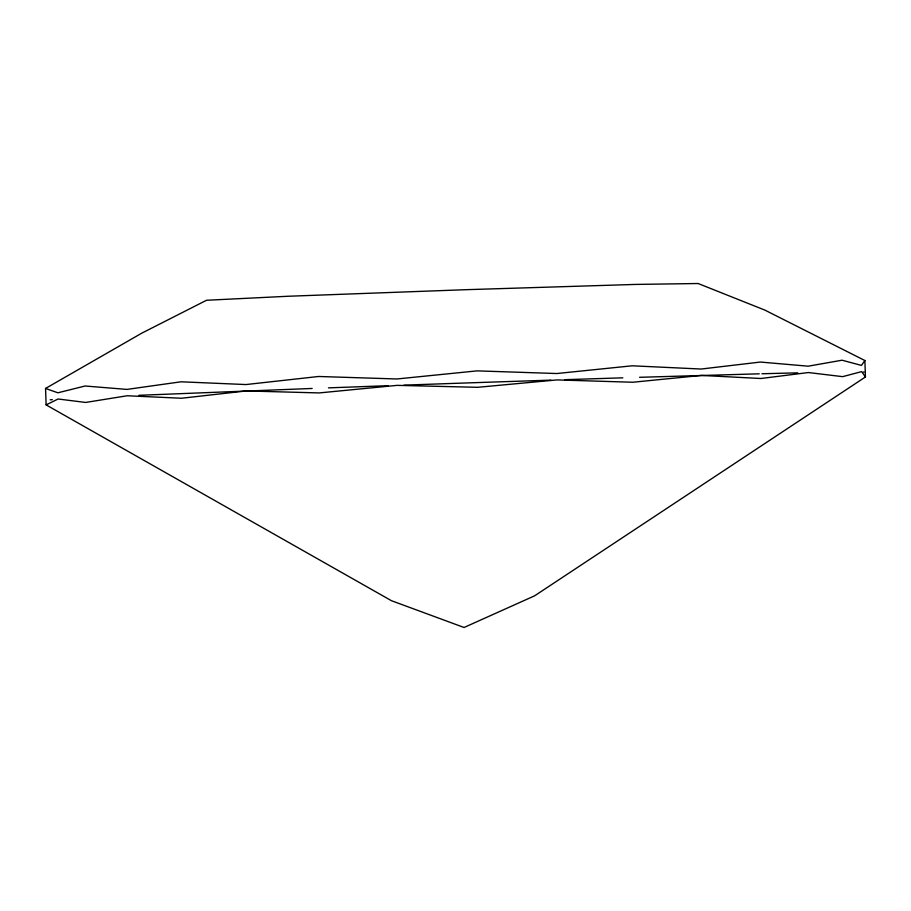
<?xml version="1.0" encoding="UTF-8"?>
<svg xmlns="http://www.w3.org/2000/svg" width="911" height="911" viewBox="0 0 911 911"><rect width="100%" height="100%" fill="white"/><g stroke="black" fill="none" stroke-linecap="round" stroke-linejoin="round"><path stroke-width="1.37" d="M864.881 360.528L861.453 365.413L842.06 360.209L808.171 366.188L760.355 362.054L701.185 369.035L632.188 365.801L556.769 373.533L477.091 370.868L396.934 378.976L318.645 376.482L245.993 384.556L181.004 381.8L126.925 389.407L85.099 386.002L57.871 392.8L45.55 388.45L46.119 404.894L391.445 600.702L464.052 627.485L534.609 595.828L865.45 376.972L864.881 360.528L764.898 310.116L698.122 283.515L635.411 284.426L465.453 289.709L287.808 296.269L206.535 300.266L141.831 333.13L45.55 388.45M46.119 404.894L58.088 398.995L85.68 402.446L127.153 395.761L181.574 398.244L246.209 390.944L319.226 392.926L397.15 385.364L477.66 387.312L556.997 379.921L632.769 382.244L701.402 375.434L760.924 378.498L808.399 372.542L842.641 376.653L861.669 371.608L865.45 376.972M50.128 399.827L52.303 399.644M138.95 395.306L312.143 388.462M328.472 387.858L388.132 385.706M403.96 385.137L453.143 383.417A547.374 5.728 -2 0 1 501.688 381.766L550.87 380.138M622.828 377.826L564.9 379.671M639.556 377.302L759.262 373.817M761.949 373.749L797.729 372.85M863.446 372.007L864.083 372.087"/></g></svg>
